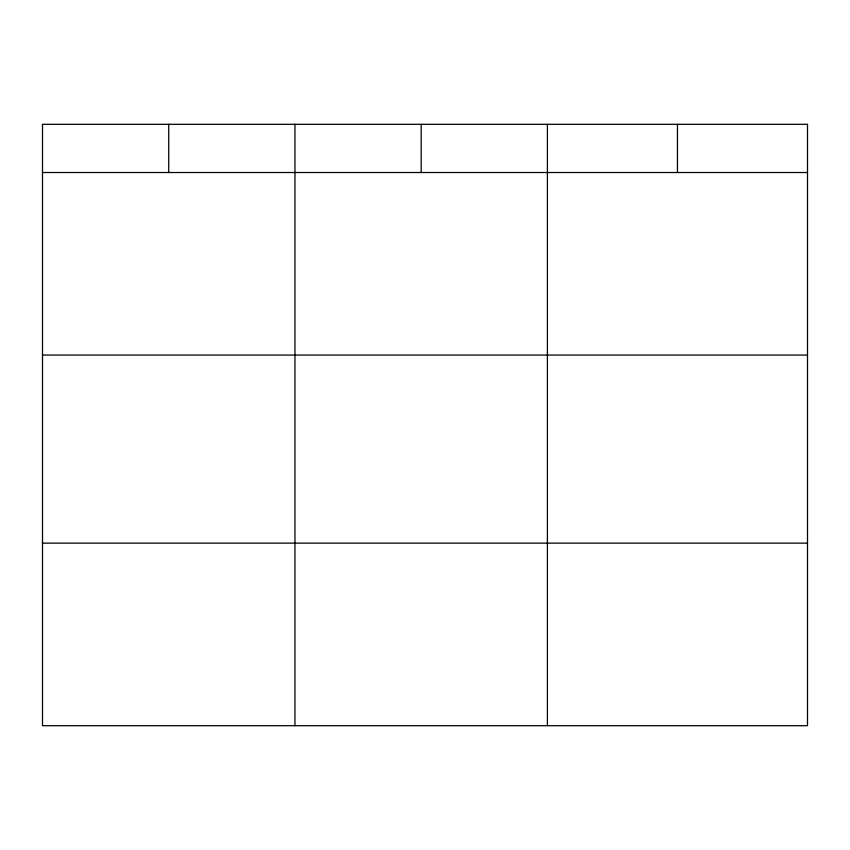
<?xml version="1.0" encoding="UTF-8"?>
<svg xmlns="http://www.w3.org/2000/svg" width="850" height="850" viewBox="0 0 850 850"><rect width="100%" height="100%" fill="white"/><g stroke="black" fill="none" stroke-linecap="round" stroke-linejoin="round"><path stroke-width="1.27" d="M42.5 172.518L807.5 172.518M42.5 355.066L807.5 355.066M42.5 543.139L807.5 543.139M677.45 124.312L677.45 172.518M547.4 124.312L547.4 725.688M421.175 124.312L421.175 172.518M294.95 124.312L294.95 725.688M168.725 124.312L168.725 172.518M807.5 124.312L42.5 124.312L42.5 725.688L807.5 725.688L807.5 124.312"/></g></svg>
